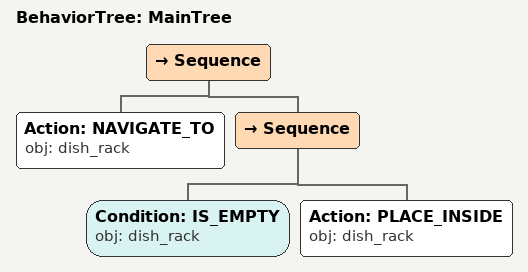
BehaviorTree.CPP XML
<root main_tree_to_execute="MainTree">
  <BehaviorTree ID="MainTree">
    <Sequence>
      <!-- Navigate to dish_rack -->
      <Action ID="NAVIGATE_TO" obj="dish_rack" />
      <Sequence>
        <!-- Check dish_rack is empty before PLACE_INSIDE -->
        <Condition ID="IS_EMPTY" obj="dish_rack" />
        <!-- Place inside dish_rack -->
        <Action ID="PLACE_INSIDE" obj="dish_rack" />
      </Sequence>

    </Sequence>
  </BehaviorTree>
</root>
